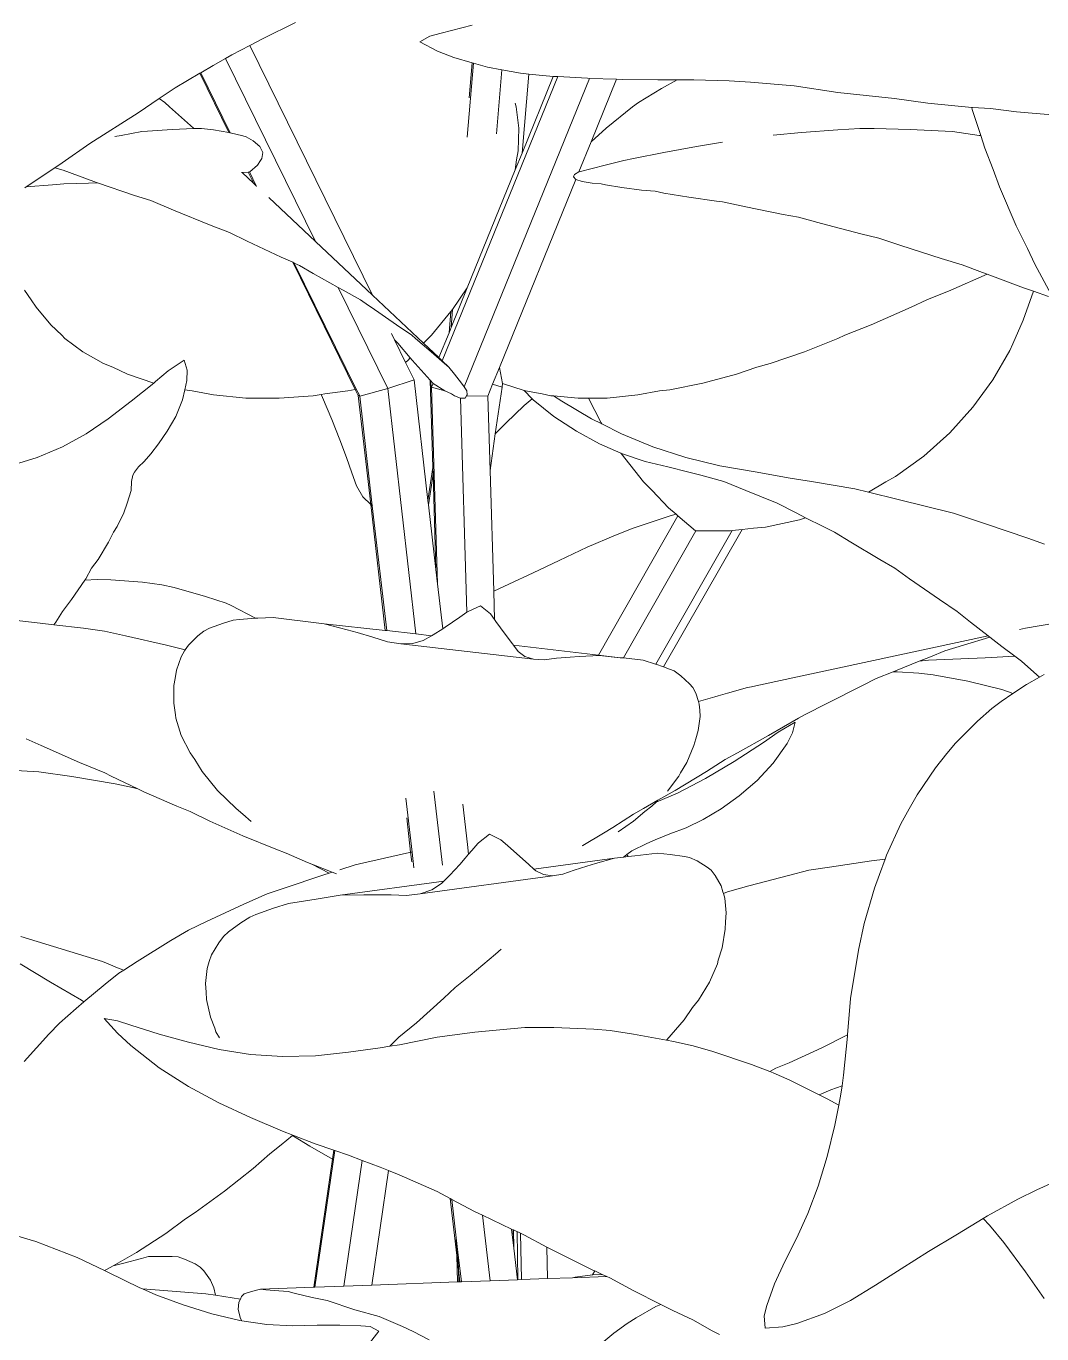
# Model space of a CAD drawing. Header units: metres. Extents: x 12.2 to 77.2, y 18.8 to 35.5.
# Drawn here: x 58.1627 to 58.3364, y 21.1792 to 21.4029 of the extents above; entities that cross this region are included whole.
import ezdxf

# ---------------------------------------------------------------- set-up
doc = ezdxf.new("R2010")
doc.units = ezdxf.units.M
doc.layers.add('0inne_gulv', color=7, linetype='Continuous', lineweight=13)

# ---------------------------------------------------------------- blocks, each defined once
blk = doc.blocks.new('One bedroom house ls')
for p, q in [((4.73388, -2.57586), (4.72833, -2.57859)), ((4.75876, -2.57769), (4.76408, -2.57634)), ((4.72604, -2.5798), (4.72833, -2.57859)), ((4.75513, -2.57919), (4.75682, -2.5782)), ((4.75876, -2.57769), (4.75682, -2.5782)), ((4.72298, -2.58141), (4.72604, -2.5798)), ((4.74703, -2.62249), (4.72604, -2.5798)), ((4.75513, -2.57919), (4.75817, -2.58076)), ((4.76095, -2.58184), (4.75817, -2.58076)), ((4.71975, -2.58321), (4.71764, -2.58444)), ((4.7219, -2.58201), (4.71975, -2.58321)), ((4.72298, -2.58141), (4.7219, -2.58201)), ((4.73729, -2.61332), (4.7219, -2.58201)), ((4.76095, -2.58184), (4.76405, -2.58273)), ((4.76325, -2.59547), (4.76433, -2.58281)), ((4.76354, -2.58876), (4.76405, -2.58273)), ((4.76405, -2.58273), (4.76433, -2.58281)), ((4.76433, -2.58281), (4.76668, -2.58348)), ((4.71748, -2.58454), (4.71326, -2.58701)), ((4.71764, -2.58444), (4.71748, -2.58454)), ((4.72245, -2.59466), (4.71748, -2.58454)), ((4.72269, -2.5947), (4.71764, -2.58444)), ((4.77873, -2.58511), (4.75896, -2.63372)), ((4.76269, -2.63815), (4.78413, -2.58541)), ((4.76918, -2.58395), (4.76668, -2.58348)), ((4.76824, -2.59492), (4.76918, -2.58395)), ((4.77234, -2.58453), (4.76918, -2.58395)), ((4.77377, -2.58467), (4.77234, -2.58453)), ((4.77377, -2.58467), (4.77261, -2.59819)), ((4.77261, -2.59819), (4.77795, -2.58507)), ((4.77795, -2.58507), (4.77377, -2.58467)), ((4.778, -2.58507), (4.77795, -2.58507)), ((4.778, -2.58507), (4.77873, -2.58511)), ((4.77873, -2.58511), (4.7838, -2.5854)), ((4.7838, -2.5854), (4.78413, -2.58541)), ((4.78413, -2.58541), (4.78879, -2.58557)), ((4.78444, -2.59629), (4.78879, -2.58557)), ((4.78879, -2.58557), (4.78975, -2.5856)), ((4.78975, -2.5856), (4.79584, -2.58569)), ((4.79584, -2.58569), (4.79916, -2.58567)), ((4.79647, -2.58716), (4.79916, -2.58567)), ((4.79916, -2.58567), (4.80201, -2.58565)), ((4.80803, -2.58582), (4.80201, -2.58565)), ((4.71055, -2.58886), (4.71326, -2.58701)), ((4.79647, -2.58716), (4.79253, -2.58956)), ((4.80803, -2.58582), (4.81169, -2.58604)), ((4.81169, -2.58604), (4.81913, -2.58671)), ((4.82663, -2.58785), (4.81913, -2.58671)), ((4.83634, -2.58887), (4.82663, -2.58785)), ((4.70695, -2.59132), (4.71055, -2.58886)), ((4.71055, -2.58886), (4.71151, -2.58956)), ((4.71151, -2.58956), (4.71232, -2.59028)), ((4.77143, -2.58965), (4.77161, -2.59028)), ((4.79253, -2.58956), (4.79151, -2.59028)), ((4.84203, -2.58964), (4.83634, -2.58887)), ((4.84953, -2.59037), (4.84203, -2.58964)), ((4.69867, -2.59657), (4.70695, -2.59132)), ((4.71232, -2.59028), (4.71642, -2.59395)), ((4.77161, -2.59028), (4.77206, -2.59395)), ((4.79151, -2.59028), (4.78697, -2.59395)), ((4.84962, -2.59073), (4.84953, -2.59037)), ((4.84966, -2.59039), (4.84953, -2.59037)), ((4.85106, -2.5952), (4.84962, -2.59073)), ((4.84966, -2.59039), (4.85272, -2.59057)), ((4.85272, -2.59057), (4.85717, -2.59111)), ((4.85717, -2.59111), (4.86457, -2.59174)), ((4.70758, -2.5945), (4.70403, -2.59516)), ((4.70854, -2.59443), (4.70758, -2.5945)), ((4.71275, -2.59417), (4.70854, -2.59443)), ((4.71275, -2.59417), (4.71649, -2.59401)), ((4.71642, -2.59395), (4.71649, -2.59401)), ((4.71778, -2.59398), (4.71649, -2.59401)), ((4.71981, -2.59422), (4.71778, -2.59398)), ((4.71981, -2.59422), (4.72245, -2.59466)), ((4.72245, -2.59466), (4.72263, -2.59468)), ((4.77206, -2.59395), (4.77193, -2.59779)), ((4.78697, -2.59395), (4.78444, -2.59629)), ((4.82664, -2.59422), (4.82042, -2.59468)), ((4.82664, -2.59422), (4.83041, -2.59398)), ((4.83041, -2.59398), (4.83286, -2.59401)), ((4.83899, -2.59417), (4.83286, -2.59401)), ((4.83899, -2.59417), (4.84501, -2.59443)), ((4.84501, -2.59443), (4.84624, -2.5945)), ((4.84624, -2.5945), (4.85081, -2.59516)), ((4.69396, -2.59988), (4.69867, -2.59657)), ((4.70298, -2.59536), (4.70403, -2.59516)), ((4.72269, -2.5947), (4.72263, -2.59468)), ((4.72488, -2.59522), (4.72269, -2.5947)), ((4.72488, -2.59522), (4.72541, -2.59541)), ((4.72661, -2.59608), (4.72541, -2.59541)), ((4.72775, -2.59708), (4.72661, -2.59608)), ((4.78235, -2.60141), (4.78444, -2.59629)), ((4.80243, -2.59708), (4.80692, -2.59631)), ((4.81556, -2.59511), (4.82042, -2.59468)), ((4.85106, -2.5952), (4.85081, -2.59516)), ((4.85175, -2.59735), (4.85106, -2.5952)), ((4.72775, -2.59708), (4.72826, -2.59809)), ((4.72812, -2.5991), (4.72785, -2.59944)), ((4.72812, -2.5991), (4.72826, -2.59809)), ((4.77144, -2.60107), (4.77261, -2.59819)), ((4.77193, -2.59779), (4.77165, -2.59937)), ((4.79166, -2.5991), (4.79002, -2.59944)), ((4.79166, -2.5991), (4.79688, -2.59809)), ((4.80243, -2.59708), (4.79688, -2.59809)), ((4.85317, -2.60098), (4.85175, -2.59735)), ((4.6878, -2.60396), (4.69272, -2.6007)), ((4.69272, -2.6007), (4.69396, -2.59988)), ((4.69272, -2.6007), (4.69413, -2.60112)), ((4.69413, -2.60112), (4.69938, -2.60304)), ((4.72603, -2.6014), (4.72738, -2.60025)), ((4.72738, -2.60025), (4.72785, -2.59944)), ((4.76325, -2.62123), (4.77144, -2.60107)), ((4.77144, -2.60107), (4.77165, -2.59937)), ((4.78238, -2.6014), (4.78681, -2.60025)), ((4.78681, -2.60025), (4.79002, -2.59944)), ((4.85426, -2.60398), (4.85317, -2.60098)), ((4.69229, -2.60361), (4.69426, -2.60343)), ((4.69426, -2.60343), (4.69847, -2.60332)), ((4.69847, -2.60332), (4.70002, -2.60326)), ((4.69938, -2.60304), (4.70002, -2.60326)), ((4.70002, -2.60326), (4.70634, -2.60544)), ((4.72475, -2.60152), (4.72462, -2.60153)), ((4.72578, -2.60143), (4.72475, -2.60152)), ((4.72676, -2.60341), (4.72475, -2.60152)), ((4.72599, -2.60141), (4.72578, -2.60143)), ((4.72676, -2.60341), (4.72578, -2.60143)), ((4.72603, -2.6014), (4.72599, -2.60141)), ((4.72715, -2.60378), (4.72599, -2.60141)), ((4.72715, -2.60378), (4.72676, -2.60341)), ((4.76876, -2.63486), (4.78183, -2.6027)), ((4.7814, -2.60225), (4.78147, -2.60206)), ((4.78183, -2.6027), (4.7814, -2.60225)), ((4.78147, -2.60206), (4.78157, -2.60185)), ((4.78235, -2.60141), (4.78157, -2.60185)), ((4.78183, -2.6027), (4.7829, -2.60306)), ((4.78238, -2.6014), (4.78235, -2.60141)), ((4.7846, -2.60332), (4.7829, -2.60306)), ((4.78615, -2.60343), (4.7846, -2.60332)), ((4.78688, -2.60361), (4.78615, -2.60343)), ((4.68758, -2.60411), (4.6878, -2.60396)), ((4.6878, -2.60396), (4.69229, -2.60361)), ((4.70909, -2.60633), (4.70634, -2.60544)), ((4.72721, -2.6039), (4.72715, -2.60378)), ((4.73729, -2.61332), (4.72931, -2.60581)), ((4.78969, -2.6041), (4.78688, -2.60361)), ((4.79305, -2.60451), (4.78969, -2.6041)), ((4.79305, -2.60451), (4.79538, -2.60471)), ((4.79689, -2.60502), (4.79538, -2.60471)), ((4.80115, -2.60576), (4.79689, -2.60502)), ((4.80585, -2.60642), (4.80115, -2.60576)), ((4.85426, -2.60398), (4.85712, -2.61062)), ((4.71301, -2.60798), (4.70909, -2.60633)), ((4.71301, -2.60798), (4.71945, -2.61056)), ((4.80691, -2.60654), (4.80585, -2.60642)), ((4.81086, -2.6074), (4.80691, -2.60654)), ((4.81086, -2.6074), (4.81727, -2.60867)), ((4.81727, -2.60867), (4.81992, -2.60915)), ((4.82384, -2.61024), (4.81992, -2.60915)), ((4.83056, -2.61199), (4.82384, -2.61024)), ((4.71945, -2.61056), (4.72258, -2.61176)), ((4.72258, -2.61176), (4.72559, -2.61323)), ((4.83056, -2.61199), (4.83361, -2.61274)), ((4.85712, -2.61062), (4.85907, -2.61452)), ((4.72559, -2.61323), (4.73141, -2.61598)), ((4.74703, -2.62249), (4.73729, -2.61332)), ((4.83361, -2.61274), (4.83739, -2.61401)), ((4.83739, -2.61401), (4.84432, -2.61621)), ((4.86033, -2.61722), (4.85907, -2.61452)), ((4.73141, -2.61598), (4.73338, -2.61687)), ((4.74407, -2.63862), (4.73338, -2.61687)), ((4.73338, -2.61687), (4.73365, -2.617)), ((4.74426, -2.63857), (4.73365, -2.617)), ((4.73365, -2.617), (4.73455, -2.61741)), ((4.84432, -2.61621), (4.84789, -2.61728)), ((4.73691, -2.61877), (4.73455, -2.61741)), ((4.74114, -2.62116), (4.73691, -2.61877)), ((4.84593, -2.62166), (4.85218, -2.61893)), ((4.84789, -2.61728), (4.85134, -2.61862)), ((4.85218, -2.61893), (4.85134, -2.61862)), ((4.8584, -2.62124), (4.85218, -2.61893)), ((4.8635, -2.6231), (4.86033, -2.61722)), ((4.74964, -2.63845), (4.74114, -2.62116)), ((4.74203, -2.62166), (4.74114, -2.62116)), ((4.76048, -2.62803), (4.76325, -2.62123)), ((4.76073, -2.62492), (4.76325, -2.62123)), ((4.86009, -2.62183), (4.8584, -2.62124)), ((4.68864, -2.62328), (4.6875, -2.62166)), ((4.68949, -2.62456), (4.68864, -2.62328)), ((4.74497, -2.62328), (4.74203, -2.62166)), ((4.74635, -2.62424), (4.74497, -2.62328)), ((4.75576, -2.6307), (4.74703, -2.62249)), ((4.83916, -2.62456), (4.84184, -2.62328)), ((4.84184, -2.62328), (4.84593, -2.62166)), ((4.85834, -2.62675), (4.86009, -2.62183)), ((4.86268, -2.62274), (4.86009, -2.62183)), ((4.68949, -2.62456), (4.692, -2.62756)), ((4.7468, -2.62456), (4.74635, -2.62424)), ((4.7468, -2.62456), (4.75115, -2.62756)), ((4.76043, -2.62529), (4.75712, -2.62931)), ((4.76012, -2.62893), (4.76043, -2.62529)), ((4.76073, -2.62492), (4.76043, -2.62529)), ((4.76048, -2.62803), (4.76073, -2.62492)), ((4.83916, -2.62456), (4.8323, -2.62756)), ((4.69388, -2.62933), (4.692, -2.62756)), ((4.75377, -2.62933), (4.75115, -2.62756)), ((4.76012, -2.62893), (4.76048, -2.62803)), ((4.82781, -2.62933), (4.8323, -2.62756)), ((4.85834, -2.62675), (4.85658, -2.63084)), ((4.69441, -2.62988), (4.69388, -2.62933)), ((4.69748, -2.6322), (4.69441, -2.62988)), ((4.75079, -2.63014), (4.75026, -2.62905)), ((4.75079, -2.63014), (4.75134, -2.63072)), ((4.75269, -2.63399), (4.75079, -2.63014)), ((4.7544, -2.62988), (4.75377, -2.62933)), ((4.75707, -2.6322), (4.7544, -2.62988)), ((4.75712, -2.62931), (4.75576, -2.6307)), ((4.75839, -2.63318), (4.76012, -2.62893)), ((4.8209, -2.6322), (4.82664, -2.62988)), ((4.82664, -2.62988), (4.82781, -2.62933)), ((4.69748, -2.6322), (4.70102, -2.63416)), ((4.75134, -2.63072), (4.75348, -2.63321)), ((4.75839, -2.63318), (4.75576, -2.6307)), ((4.75707, -2.6322), (4.75936, -2.63416)), ((4.8209, -2.6322), (4.81507, -2.63416)), ((4.85607, -2.63196), (4.85315, -2.637)), ((4.85658, -2.63084), (4.85607, -2.63196)), ((4.7026, -2.63479), (4.70102, -2.63416)), ((4.7051, -2.63598), (4.7026, -2.63479)), ((4.71484, -2.63362), (4.71209, -2.63546)), ((4.71484, -2.63362), (4.71535, -2.63535)), ((4.75269, -2.63399), (4.75313, -2.63359)), ((4.75416, -2.63699), (4.75269, -2.63399)), ((4.75348, -2.63321), (4.75313, -2.63359)), ((4.75348, -2.63321), (4.75381, -2.63359)), ((4.75692, -2.63706), (4.75381, -2.63359)), ((4.75896, -2.63372), (4.75839, -2.63318)), ((4.7601, -2.63479), (4.75896, -2.63372)), ((4.7601, -2.63479), (4.75936, -2.63416)), ((4.76107, -2.63598), (4.7601, -2.63479)), ((4.76758, -2.63774), (4.76876, -2.63486)), ((4.76929, -2.63762), (4.76876, -2.63486)), ((4.80927, -2.63598), (4.81275, -2.63479)), ((4.81275, -2.63479), (4.81507, -2.63416)), ((4.7051, -2.63598), (4.70963, -2.63753)), ((4.70994, -2.63728), (4.71209, -2.63546)), ((4.71525, -2.63711), (4.71491, -2.63871)), ((4.71525, -2.63711), (4.71535, -2.63535)), ((4.75416, -2.63699), (4.74964, -2.63845)), ((4.75652, -2.6576), (4.75416, -2.63699)), ((4.75713, -2.63822), (4.75692, -2.63706)), ((4.75735, -2.65195), (4.75692, -2.63706)), ((4.75739, -2.63759), (4.75692, -2.63706)), ((4.76107, -2.63598), (4.76227, -2.63753)), ((4.80927, -2.63598), (4.80354, -2.63753)), ((4.85315, -2.637), (4.84973, -2.64168)), ((4.70963, -2.63753), (4.70576, -2.64065)), ((4.70994, -2.63728), (4.70963, -2.63753)), ((4.71491, -2.63871), (4.71455, -2.64037)), ((4.71491, -2.63871), (4.7162, -2.63888)), ((4.71981, -2.63956), (4.7162, -2.63888)), ((4.73825, -2.63947), (4.73889, -2.63937)), ((4.74281, -2.63888), (4.73889, -2.63937)), ((4.74407, -2.63862), (4.74281, -2.63888)), ((4.74426, -2.63857), (4.74407, -2.63862)), ((4.74459, -2.63968), (4.74407, -2.63862)), ((4.74478, -2.63962), (4.74426, -2.63857)), ((4.74964, -2.63845), (4.74486, -2.63979)), ((4.75446, -2.68045), (4.74964, -2.63845)), ((4.75739, -2.63759), (4.75713, -2.63822)), ((4.75713, -2.63822), (4.75816, -2.67186)), ((4.75943, -2.63888), (4.75713, -2.63822)), ((4.75742, -2.63762), (4.75739, -2.63759)), ((4.75742, -2.63762), (4.75943, -2.63888)), ((4.75943, -2.63888), (4.76053, -2.63937)), ((4.76105, -2.63969), (4.76053, -2.63937)), ((4.76269, -2.63815), (4.76227, -2.63753)), ((4.76304, -2.63866), (4.76269, -2.63815)), ((4.76304, -2.63866), (4.76314, -2.63888)), ((4.76321, -2.63956), (4.76314, -2.63888)), ((4.76675, -2.63979), (4.76758, -2.63774)), ((4.76921, -2.63822), (4.76758, -2.63774)), ((4.76921, -2.63822), (4.76804, -2.64622)), ((4.76929, -2.63762), (4.76921, -2.63822)), ((4.76929, -2.63762), (4.773, -2.63882)), ((4.773, -2.63882), (4.77435, -2.6402)), ((4.773, -2.63882), (4.7732, -2.63888)), ((4.7732, -2.63888), (4.77604, -2.63937)), ((4.77752, -2.63969), (4.77604, -2.63937)), ((4.79243, -2.63956), (4.79611, -2.63888)), ((4.79789, -2.63866), (4.79611, -2.63888)), ((4.79789, -2.63866), (4.80354, -2.63753)), ((4.70183, -2.64362), (4.70576, -2.64065)), ((4.71342, -2.64325), (4.71455, -2.64037)), ((4.72536, -2.64009), (4.71981, -2.63956)), ((4.72536, -2.64009), (4.73107, -2.64013)), ((4.73689, -2.63969), (4.73107, -2.64013)), ((4.73689, -2.63969), (4.73825, -2.63947)), ((4.7385, -2.63998), (4.73825, -2.63947)), ((4.7385, -2.63998), (4.74009, -2.64378)), ((4.74459, -2.63968), (4.74478, -2.63962)), ((4.74486, -2.63979), (4.74459, -2.63968)), ((4.74673, -2.6583), (4.74459, -2.63968)), ((4.74486, -2.63979), (4.74478, -2.63962)), ((4.74698, -2.65855), (4.74486, -2.63979)), ((4.76105, -2.63969), (4.76208, -2.64009)), ((4.76319, -2.6767), (4.76208, -2.64009)), ((4.76208, -2.64009), (4.76218, -2.64013)), ((4.7629, -2.64009), (4.76218, -2.64013)), ((4.7629, -2.64009), (4.76313, -2.63971)), ((4.76313, -2.63971), (4.76321, -2.63956)), ((4.76675, -2.63979), (4.76313, -2.63971)), ((4.76714, -2.65248), (4.76675, -2.63979)), ((4.77297, -2.64138), (4.76981, -2.64436)), ((4.77297, -2.64138), (4.77435, -2.6402)), ((4.77435, -2.6402), (4.77452, -2.64037)), ((4.77806, -2.64325), (4.77452, -2.64037)), ((4.77752, -2.63969), (4.77801, -2.63973)), ((4.77801, -2.63973), (4.77941, -2.64065)), ((4.77801, -2.63973), (4.7822, -2.64013)), ((4.7845, -2.64362), (4.77941, -2.64065)), ((4.78399, -2.64012), (4.7822, -2.64013)), ((4.78719, -2.64009), (4.78399, -2.64012)), ((4.78614, -2.64431), (4.78399, -2.64012)), ((4.78719, -2.64009), (4.79243, -2.63956)), ((4.69804, -2.64622), (4.70183, -2.64362)), ((4.71191, -2.64577), (4.71342, -2.64325)), ((4.74146, -2.64722), (4.74009, -2.64378)), ((4.78191, -2.64577), (4.77806, -2.64325)), ((4.78628, -2.64452), (4.7845, -2.64362)), ((4.84576, -2.64605), (4.84973, -2.64168)), ((4.71045, -2.64791), (4.71191, -2.64577)), ((4.76804, -2.64622), (4.76981, -2.64436)), ((4.78585, -2.64791), (4.78191, -2.64577)), ((4.78614, -2.64431), (4.78628, -2.64452)), ((4.78963, -2.64622), (4.78628, -2.64452)), ((4.84576, -2.64605), (4.84131, -2.65003)), ((4.69804, -2.64622), (4.69402, -2.64843)), ((4.71045, -2.64791), (4.70913, -2.64964)), ((4.74259, -2.65025), (4.74146, -2.64722)), ((4.76804, -2.64622), (4.76714, -2.65248)), ((4.78585, -2.64791), (4.78951, -2.64952)), ((4.78963, -2.64622), (4.79499, -2.64843)), ((4.68968, -2.65027), (4.68503, -2.65171)), ((4.69402, -2.64843), (4.68968, -2.65027)), ((4.70913, -2.64964), (4.70799, -2.65097)), ((4.74259, -2.65025), (4.74349, -2.65289)), ((4.78951, -2.64952), (4.78954, -2.64957)), ((4.7934, -2.65441), (4.78954, -2.64957)), ((4.78954, -2.64957), (4.78979, -2.64964)), ((4.78979, -2.64964), (4.79369, -2.65097)), ((4.79499, -2.64843), (4.8006, -2.65027)), ((4.8006, -2.65027), (4.80646, -2.65171)), ((4.84131, -2.65003), (4.8365, -2.6535)), ((4.70631, -2.65278), (4.70604, -2.6533)), ((4.707, -2.65188), (4.70631, -2.65278)), ((4.707, -2.65188), (4.70799, -2.65097)), ((4.75652, -2.6576), (4.75735, -2.65195)), ((4.75738, -2.6531), (4.75735, -2.65195)), ((4.76776, -2.6731), (4.76714, -2.65248)), ((4.79756, -2.65188), (4.79369, -2.65097)), ((4.79756, -2.65188), (4.80112, -2.65278)), ((4.80112, -2.65278), (4.80318, -2.6533)), ((4.80646, -2.65171), (4.81251, -2.65274)), ((4.81846, -2.65377), (4.81251, -2.65274)), ((4.70581, -2.65435), (4.70576, -2.65593)), ((4.70604, -2.6533), (4.70581, -2.65435)), ((4.74349, -2.65289), (4.74427, -2.65512)), ((4.75661, -2.65838), (4.75738, -2.6531)), ((4.75788, -2.6694), (4.75738, -2.6531)), ((4.7934, -2.65441), (4.79487, -2.65591)), ((4.80318, -2.6533), (4.8071, -2.65435)), ((4.8071, -2.65435), (4.81088, -2.65593)), ((4.81846, -2.65377), (4.8221, -2.65439)), ((4.8221, -2.65439), (4.82952, -2.65564)), ((4.83484, -2.65445), (4.83185, -2.6562)), ((4.8365, -2.6535), (4.83484, -2.65445)), ((4.70576, -2.65593), (4.70504, -2.65805)), ((4.74427, -2.65512), (4.7454, -2.657)), ((4.74673, -2.6583), (4.7454, -2.657)), ((4.79765, -2.65886), (4.79487, -2.65591)), ((4.81088, -2.65593), (4.81626, -2.65805)), ((4.83185, -2.6562), (4.82952, -2.65564)), ((4.83692, -2.65743), (4.83185, -2.6562)), ((4.70504, -2.65805), (4.7045, -2.65973)), ((4.7492, -2.67984), (4.74673, -2.6583)), ((4.74698, -2.65855), (4.74673, -2.6583)), ((4.74698, -2.65855), (4.74701, -2.65857)), ((4.74946, -2.67987), (4.74698, -2.65855)), ((4.75661, -2.65838), (4.75652, -2.6576)), ((4.75788, -2.6694), (4.75661, -2.65838)), ((4.79895, -2.65998), (4.79765, -2.65886)), ((4.81626, -2.65805), (4.81947, -2.65973)), ((4.84641, -2.65978), (4.83692, -2.65743)), ((4.7045, -2.65973), (4.70334, -2.66206)), ((4.7857, -2.68406), (4.79927, -2.66025)), ((4.79162, -2.66237), (4.79797, -2.66024)), ((4.79797, -2.66024), (4.79895, -2.65998)), ((4.79927, -2.66025), (4.79895, -2.65998)), ((4.80227, -2.66282), (4.79927, -2.66025)), ((4.82007, -2.6609), (4.81423, -2.66215)), ((4.81947, -2.65973), (4.82111, -2.66056)), ((4.82007, -2.6609), (4.82111, -2.66056)), ((4.82111, -2.66056), (4.82409, -2.66206)), ((4.85186, -2.6616), (4.84641, -2.65978)), ((4.8591, -2.66407), (4.85186, -2.6616)), ((4.70188, -2.66475), (4.70271, -2.66301)), ((4.70271, -2.66301), (4.70334, -2.66206)), ((4.78375, -2.66558), (4.78858, -2.66353)), ((4.78858, -2.66353), (4.79162, -2.66237)), ((4.78996, -2.68455), (4.80235, -2.66282)), ((4.7955, -2.68562), (4.80853, -2.66277)), ((4.79683, -2.68609), (4.81024, -2.66258)), ((4.80227, -2.66282), (4.80235, -2.66282)), ((4.80235, -2.66282), (4.80827, -2.6628)), ((4.80853, -2.66277), (4.80827, -2.6628)), ((4.81024, -2.66258), (4.80853, -2.66277)), ((4.81222, -2.66235), (4.81024, -2.66258)), ((4.81423, -2.66215), (4.81222, -2.66235)), ((4.82606, -2.66301), (4.82409, -2.66206)), ((4.82885, -2.66475), (4.82606, -2.66301)), ((4.70188, -2.66475), (4.70008, -2.66771)), ((4.78375, -2.66558), (4.77898, -2.66788)), ((4.82885, -2.66475), (4.83379, -2.66771)), ((4.8591, -2.66407), (4.86198, -2.66508)), ((4.70008, -2.66771), (4.69899, -2.66921)), ((4.77449, -2.66999), (4.77898, -2.66788)), ((4.83379, -2.66771), (4.83637, -2.66921)), ((4.69899, -2.66921), (4.69798, -2.67099)), ((4.75816, -2.67186), (4.75788, -2.6694)), ((4.77034, -2.67193), (4.77449, -2.66999)), ((4.83637, -2.66921), (4.83886, -2.67099)), ((4.69781, -2.67123), (4.69557, -2.67457)), ((4.69798, -2.67099), (4.69781, -2.67123)), ((4.69996, -2.67112), (4.69781, -2.67123)), ((4.70227, -2.67116), (4.69996, -2.67112)), ((4.70227, -2.67116), (4.70768, -2.67159)), ((4.70768, -2.67159), (4.71102, -2.67205)), ((4.7131, -2.67251), (4.71102, -2.67205)), ((4.71846, -2.67401), (4.7131, -2.67251)), ((4.75904, -2.67955), (4.75816, -2.67186)), ((4.77034, -2.67193), (4.76776, -2.6731)), ((4.83886, -2.67099), (4.84404, -2.67457)), ((4.69557, -2.67457), (4.69401, -2.67658)), ((4.71846, -2.67401), (4.72198, -2.6752)), ((4.76791, -2.67798), (4.76776, -2.6731)), ((4.84404, -2.67457), (4.84706, -2.67658)), ((4.69285, -2.67842), (4.69401, -2.67658)), ((4.72198, -2.6752), (4.72286, -2.67558)), ((4.72286, -2.67558), (4.727, -2.67777)), ((4.76195, -2.67757), (4.76319, -2.6767)), ((4.76319, -2.6767), (4.76337, -2.67658)), ((4.76552, -2.67566), (4.76337, -2.67658)), ((4.76552, -2.67566), (4.76719, -2.67702)), ((4.76791, -2.67798), (4.76719, -2.67702)), ((4.84933, -2.67842), (4.84706, -2.67658)), ((4.68573, -2.67806), (4.69021, -2.67857)), ((4.69021, -2.67857), (4.69254, -2.67886)), ((4.69254, -2.67886), (4.69285, -2.67842)), ((4.69254, -2.67886), (4.69759, -2.67948)), ((4.70119, -2.67997), (4.69759, -2.67948)), ((4.71817, -2.67997), (4.71915, -2.67948)), ((4.72153, -2.67857), (4.71915, -2.67948)), ((4.7232, -2.67806), (4.72153, -2.67857)), ((4.72429, -2.67795), (4.7232, -2.67806)), ((4.72429, -2.67795), (4.727, -2.67777)), ((4.727, -2.67777), (4.7274, -2.67774)), ((4.7274, -2.67774), (4.73002, -2.67763)), ((4.73002, -2.67763), (4.73879, -2.67869)), ((4.74267, -2.67971), (4.73879, -2.67869)), ((4.7492, -2.67984), (4.73879, -2.67869)), ((4.75742, -2.6806), (4.75904, -2.67955)), ((4.75904, -2.67955), (4.75946, -2.67927)), ((4.76195, -2.67757), (4.75946, -2.67927)), ((4.76814, -2.67829), (4.76791, -2.67798)), ((4.76814, -2.67829), (4.76973, -2.68046)), ((4.85235, -2.68077), (4.84933, -2.67842)), ((4.85771, -2.67967), (4.85871, -2.67948)), ((4.86372, -2.67857), (4.85871, -2.67948)), ((4.7048, -2.68075), (4.70119, -2.67997)), ((4.71182, -2.68238), (4.7048, -2.68075)), ((4.71554, -2.68238), (4.71715, -2.68075)), ((4.71715, -2.68075), (4.71817, -2.67997)), ((4.74443, -2.6802), (4.74267, -2.67971)), ((4.74443, -2.6802), (4.74711, -2.68098)), ((4.74959, -2.68179), (4.74711, -2.68098)), ((4.74946, -2.67987), (4.7492, -2.67984)), ((4.75446, -2.68045), (4.74946, -2.67987)), ((4.75187, -2.68216), (4.74959, -2.68179)), ((4.75572, -2.68155), (4.75391, -2.68208)), ((4.75713, -2.68076), (4.75446, -2.68045)), ((4.75572, -2.68155), (4.75713, -2.68076)), ((4.75713, -2.68076), (4.75742, -2.6806)), ((4.77096, -2.68216), (4.76973, -2.68046)), ((4.81603, -2.68858), (4.85235, -2.68077)), ((4.84809, -2.68238), (4.85265, -2.68101)), ((4.85265, -2.68101), (4.85235, -2.68077)), ((4.85468, -2.68259), (4.85265, -2.68101)), ((4.71499, -2.68316), (4.71182, -2.68238)), ((4.71432, -2.68433), (4.71487, -2.68332)), ((4.71487, -2.68332), (4.71499, -2.68316)), ((4.71499, -2.68316), (4.71554, -2.68238)), ((4.75391, -2.68208), (4.75187, -2.68216)), ((4.77459, -2.68478), (4.75187, -2.68216)), ((4.77112, -2.68237), (4.77096, -2.68216)), ((4.77193, -2.68342), (4.77112, -2.68237)), ((4.7857, -2.68406), (4.77112, -2.68237)), ((4.7731, -2.68429), (4.77193, -2.68342)), ((4.7824, -2.6843), (4.78586, -2.68413)), ((4.7894, -2.68452), (4.7857, -2.68406)), ((4.78586, -2.68413), (4.7894, -2.68452)), ((4.8425, -2.68433), (4.84493, -2.68332)), ((4.84493, -2.68332), (4.84809, -2.68238)), ((4.8569, -2.68426), (4.85468, -2.68259)), ((4.71432, -2.68433), (4.71349, -2.68666)), ((4.7731, -2.68429), (4.77459, -2.68478)), ((4.77459, -2.68478), (4.77641, -2.68489)), ((4.77852, -2.68461), (4.77641, -2.68489)), ((4.77852, -2.68461), (4.78085, -2.6844)), ((4.78085, -2.6844), (4.7824, -2.6843)), ((4.7894, -2.68452), (4.78996, -2.68455)), ((4.78996, -2.68455), (4.79335, -2.68494)), ((4.79335, -2.68494), (4.79543, -2.6856)), ((4.79543, -2.6856), (4.7955, -2.68562)), ((4.7955, -2.68562), (4.79683, -2.68609)), ((4.79683, -2.68609), (4.79782, -2.68644)), ((4.84054, -2.68512), (4.83676, -2.68666)), ((4.8425, -2.68433), (4.84054, -2.68512)), ((4.84211, -2.68494), (4.84054, -2.68512)), ((4.85182, -2.68452), (4.84211, -2.68494)), ((4.8569, -2.68426), (4.85182, -2.68452)), ((4.85802, -2.6851), (4.8569, -2.68426)), ((4.86012, -2.68698), (4.85802, -2.6851)), ((4.71307, -2.68928), (4.71325, -2.68809)), ((4.71349, -2.68666), (4.71325, -2.68809)), ((4.79862, -2.68677), (4.79782, -2.68644)), ((4.79977, -2.6876), (4.79862, -2.68677)), ((4.79977, -2.6876), (4.80127, -2.68896)), ((4.81206, -2.68942), (4.81603, -2.68858)), ((4.83087, -2.68928), (4.83318, -2.68809)), ((4.83608, -2.68693), (4.83318, -2.68809)), ((4.83676, -2.68666), (4.83608, -2.68693)), ((4.83678, -2.68694), (4.83608, -2.68693)), ((4.83678, -2.68694), (4.84049, -2.68716)), ((4.84049, -2.68716), (4.84291, -2.68745)), ((4.84887, -2.68853), (4.84291, -2.68745)), ((4.84887, -2.68853), (4.85465, -2.68997)), ((4.86112, -2.68784), (4.85892, -2.68907)), ((4.86012, -2.68698), (4.86112, -2.68784)), ((4.86193, -2.68738), (4.86112, -2.68784)), ((4.71304, -2.69229), (4.71307, -2.68928)), ((4.80127, -2.68896), (4.80181, -2.68962)), ((4.80181, -2.68962), (4.80233, -2.69059)), ((4.80233, -2.69059), (4.80278, -2.69201)), ((4.80777, -2.69059), (4.80617, -2.69101)), ((4.81118, -2.68962), (4.80777, -2.69059)), ((4.81118, -2.68962), (4.81186, -2.68948)), ((4.81206, -2.68942), (4.81186, -2.68948)), ((4.82488, -2.69229), (4.83087, -2.68928)), ((4.85458, -2.69197), (4.85657, -2.69064)), ((4.85465, -2.68997), (4.8558, -2.69034)), ((4.8558, -2.69034), (4.85657, -2.69064)), ((4.85657, -2.69064), (4.85892, -2.68907)), ((4.71304, -2.69229), (4.71332, -2.69425)), ((4.80561, -2.6912), (4.80278, -2.69201)), ((4.80278, -2.69201), (4.80293, -2.69247)), ((4.80293, -2.69247), (4.80303, -2.6935)), ((4.80561, -2.6912), (4.80617, -2.69101)), ((4.82488, -2.69229), (4.8209, -2.69425)), ((4.85458, -2.69197), (4.85299, -2.69322)), ((4.71332, -2.69425), (4.71338, -2.69486)), ((4.71338, -2.69486), (4.7143, -2.69783)), ((4.80276, -2.69697), (4.80308, -2.69458)), ((4.80308, -2.69458), (4.80303, -2.6935)), ((4.81989, -2.69486), (4.81478, -2.69783)), ((4.8209, -2.69425), (4.81989, -2.69486)), ((4.85299, -2.69322), (4.85052, -2.69536)), ((4.80232, -2.69837), (4.80276, -2.69697)), ((4.81391, -2.69901), (4.8164, -2.69726)), ((4.81935, -2.69553), (4.8164, -2.69726)), ((4.81795, -2.69918), (4.81888, -2.69737)), ((4.81935, -2.69553), (4.81888, -2.69737)), ((4.85052, -2.69536), (4.84677, -2.69913)), ((4.69033, -2.69955), (4.68777, -2.69837)), ((4.69033, -2.69955), (4.6969, -2.70242)), ((4.7143, -2.69783), (4.71582, -2.70078)), ((4.802, -2.69955), (4.80078, -2.70242)), ((4.802, -2.69955), (4.80232, -2.69837)), ((4.81391, -2.69901), (4.80888, -2.70228)), ((4.81478, -2.69783), (4.80949, -2.70078)), ((4.81795, -2.69918), (4.81558, -2.70256)), ((4.84677, -2.69913), (4.84527, -2.70089)), ((4.71582, -2.70078), (4.71666, -2.70193)), ((4.7179, -2.70395), (4.71666, -2.70193)), ((4.80415, -2.70395), (4.80733, -2.70193)), ((4.80949, -2.70078), (4.80733, -2.70193)), ((4.84332, -2.70335), (4.84527, -2.70089)), ((4.68994, -2.70403), (4.68029, -2.70351)), ((4.69558, -2.7048), (4.68994, -2.70403)), ((4.70123, -2.70422), (4.6969, -2.70242)), ((4.70235, -2.70479), (4.70123, -2.70422)), ((4.7179, -2.70395), (4.72052, -2.7072)), ((4.80415, -2.70395), (4.7988, -2.7072)), ((4.7994, -2.70479), (4.7997, -2.70422)), ((4.7997, -2.70422), (4.80078, -2.70242)), ((4.804, -2.70516), (4.80888, -2.70228)), ((4.81283, -2.70553), (4.81558, -2.70256)), ((4.8402, -2.70795), (4.84332, -2.70335)), ((4.70303, -2.70608), (4.69558, -2.7048)), ((4.70687, -2.70694), (4.70235, -2.70479)), ((4.70303, -2.70608), (4.70597, -2.70669)), ((4.79747, -2.70733), (4.7994, -2.70479)), ((4.79918, -2.70768), (4.804, -2.70516)), ((4.80974, -2.70812), (4.81283, -2.70553)), ((4.70597, -2.70669), (4.70687, -2.70694)), ((4.70789, -2.70742), (4.70687, -2.70694)), ((4.70789, -2.70742), (4.71355, -2.7099)), ((4.72052, -2.7072), (4.72369, -2.71032)), ((4.7538, -2.71774), (4.75274, -2.70853)), ((4.759, -2.72001), (4.75754, -2.70734)), ((4.79554, -2.70922), (4.79918, -2.70768)), ((4.7988, -2.7072), (4.79586, -2.7089)), ((4.80974, -2.70812), (4.80664, -2.71034)), ((4.83882, -2.71036), (4.8402, -2.70795)), ((4.71583, -2.71081), (4.71355, -2.7099)), ((4.71923, -2.71247), (4.71583, -2.71081)), ((4.72369, -2.71032), (4.72488, -2.71128)), ((4.76327, -2.71646), (4.76248, -2.70953)), ((4.79341, -2.71032), (4.79168, -2.71128)), ((4.79169, -2.71247), (4.79359, -2.71081)), ((4.79586, -2.7089), (4.79341, -2.71032)), ((4.79359, -2.71081), (4.79483, -2.7099)), ((4.79554, -2.70922), (4.79483, -2.7099)), ((4.79586, -2.7089), (4.79554, -2.70922)), ((4.80664, -2.71034), (4.80361, -2.71217)), ((4.83741, -2.71294), (4.83882, -2.71036)), ((4.71923, -2.71247), (4.72487, -2.715)), ((4.72488, -2.71128), (4.72626, -2.71255)), ((4.75355, -2.71779), (4.75288, -2.71191)), ((4.79168, -2.71128), (4.78814, -2.71354)), ((4.79169, -2.71247), (4.78905, -2.7143)), ((4.80361, -2.71217), (4.80068, -2.71361)), ((4.83496, -2.71829), (4.83741, -2.71294)), ((4.73047, -2.71727), (4.72487, -2.715)), ((4.76703, -2.71469), (4.76515, -2.71615)), ((4.76703, -2.71469), (4.76896, -2.71563)), ((4.78654, -2.7145), (4.78298, -2.71664)), ((4.78814, -2.71354), (4.78654, -2.7145)), ((4.79536, -2.71568), (4.79786, -2.71465)), ((4.80068, -2.71361), (4.79786, -2.71465)), ((4.73047, -2.71727), (4.73225, -2.71792)), ((4.76346, -2.71812), (4.76327, -2.71646)), ((4.764, -2.7175), (4.76346, -2.71812)), ((4.764, -2.7175), (4.76504, -2.71628)), ((4.76504, -2.71628), (4.76515, -2.71615)), ((4.7693, -2.71592), (4.76896, -2.71563)), ((4.77017, -2.71667), (4.7693, -2.71592)), ((4.77017, -2.71667), (4.7722, -2.71846)), ((4.78287, -2.7167), (4.78298, -2.71664)), ((4.79055, -2.71819), (4.79141, -2.71755)), ((4.79396, -2.7163), (4.79141, -2.71755)), ((4.79536, -2.71568), (4.79396, -2.7163)), ((4.73591, -2.71954), (4.73225, -2.71792)), ((4.73666, -2.71983), (4.73591, -2.71954)), ((4.73666, -2.71983), (4.73961, -2.72136)), ((4.74014, -2.72119), (4.73666, -2.71983)), ((4.74479, -2.71979), (4.74405, -2.71995)), ((4.75335, -2.71784), (4.74479, -2.71979)), ((4.75355, -2.71779), (4.75335, -2.71784)), ((4.7538, -2.71774), (4.75355, -2.71779)), ((4.75373, -2.7194), (4.75355, -2.71779)), ((4.75411, -2.72042), (4.7538, -2.71774)), ((4.76027, -2.72172), (4.76196, -2.71985)), ((4.76289, -2.71878), (4.76196, -2.71985)), ((4.76346, -2.71812), (4.76289, -2.71878)), ((4.77377, -2.71989), (4.7722, -2.71846)), ((4.77464, -2.72066), (4.77377, -2.71989)), ((4.78843, -2.71879), (4.77464, -2.72066)), ((4.7837, -2.72014), (4.78516, -2.71971)), ((4.78516, -2.71971), (4.78843, -2.71879)), ((4.78843, -2.71879), (4.78998, -2.71861)), ((4.78998, -2.71861), (4.79055, -2.71819)), ((4.78998, -2.71861), (4.79076, -2.71852)), ((4.79076, -2.71852), (4.79055, -2.71819)), ((4.79076, -2.71852), (4.79192, -2.71839)), ((4.79192, -2.71839), (4.7958, -2.71796)), ((4.7958, -2.71796), (4.79795, -2.71816)), ((4.79795, -2.71816), (4.80042, -2.7185)), ((4.80125, -2.71867), (4.80042, -2.7185)), ((4.80255, -2.71925), (4.80125, -2.71867)), ((4.80255, -2.71925), (4.80429, -2.72031)), ((4.83237, -2.71925), (4.82517, -2.72031)), ((4.83237, -2.71925), (4.83472, -2.71894)), ((4.83472, -2.71894), (4.83374, -2.72158)), ((4.83496, -2.71829), (4.83472, -2.71894)), ((4.73872, -2.72164), (4.73173, -2.72396)), ((4.73961, -2.72136), (4.73872, -2.72164)), ((4.74014, -2.72119), (4.73961, -2.72136)), ((4.7409, -2.72149), (4.74014, -2.72119)), ((4.74405, -2.71995), (4.74143, -2.72078)), ((4.77782, -2.7218), (4.75517, -2.72487)), ((4.75924, -2.72275), (4.76027, -2.72172)), ((4.77499, -2.72096), (4.77464, -2.72066)), ((4.7763, -2.7216), (4.77499, -2.72096)), ((4.7763, -2.7216), (4.77782, -2.7218)), ((4.77782, -2.7218), (4.77958, -2.72154)), ((4.78153, -2.72083), (4.77958, -2.72154)), ((4.78153, -2.72083), (4.7837, -2.72014)), ((4.80429, -2.72031), (4.80495, -2.72087)), ((4.80495, -2.72087), (4.80566, -2.72174)), ((4.80566, -2.72174), (4.80666, -2.72352)), ((4.81817, -2.72174), (4.81139, -2.72352)), ((4.82167, -2.72087), (4.81817, -2.72174)), ((4.82517, -2.72031), (4.82167, -2.72087)), ((4.83374, -2.72158), (4.83288, -2.72395)), ((4.72899, -2.72492), (4.73173, -2.72396)), ((4.75924, -2.72275), (4.74149, -2.72515)), ((4.75716, -2.7242), (4.75517, -2.72487)), ((4.75882, -2.72315), (4.75716, -2.7242)), ((4.75882, -2.72315), (4.75924, -2.72275)), ((4.80666, -2.72352), (4.80698, -2.72456)), ((4.81139, -2.72352), (4.80773, -2.72456)), ((4.83115, -2.72997), (4.83288, -2.72395)), ((4.72503, -2.72666), (4.72899, -2.72492)), ((4.7301, -2.72736), (4.73265, -2.72652)), ((4.73265, -2.72652), (4.73737, -2.72578)), ((4.73737, -2.72578), (4.74149, -2.72515)), ((4.74554, -2.72508), (4.74149, -2.72515)), ((4.74739, -2.72506), (4.74554, -2.72508)), ((4.74739, -2.72506), (4.75021, -2.72508)), ((4.75284, -2.72516), (4.75021, -2.72508)), ((4.75517, -2.72487), (4.75284, -2.72516)), ((4.80705, -2.72482), (4.80698, -2.72456)), ((4.80705, -2.72482), (4.80773, -2.72456)), ((4.80727, -2.72564), (4.80705, -2.72482)), ((4.8075, -2.72814), (4.80727, -2.72564)), ((4.72503, -2.72666), (4.71861, -2.72962)), ((4.72604, -2.72886), (4.72453, -2.72983)), ((4.72709, -2.72844), (4.72604, -2.72886)), ((4.72709, -2.72844), (4.7301, -2.72736)), ((4.80739, -2.72968), (4.8075, -2.72814)), ((4.71861, -2.72962), (4.71553, -2.73111)), ((4.72453, -2.72983), (4.7224, -2.73141)), ((4.80735, -2.73094), (4.80682, -2.73414)), ((4.80735, -2.73094), (4.80739, -2.72968)), ((4.83016, -2.73454), (4.83115, -2.72997)), ((4.70083, -2.73647), (4.68686, -2.73218)), ((4.71251, -2.73289), (4.70675, -2.73648)), ((4.71553, -2.73111), (4.71251, -2.73289)), ((4.71951, -2.73534), (4.72073, -2.73325)), ((4.72073, -2.73325), (4.72155, -2.73218)), ((4.72155, -2.73218), (4.7224, -2.73141)), ((4.71907, -2.73647), (4.71951, -2.73534)), ((4.76373, -2.73887), (4.76805, -2.73523)), ((4.76805, -2.73523), (4.76901, -2.73435)), ((4.80618, -2.73622), (4.80682, -2.73414)), ((4.82881, -2.74278), (4.83016, -2.73454)), ((4.69194, -2.73999), (4.68678, -2.73686)), ((4.70368, -2.73764), (4.70083, -2.73647)), ((4.70368, -2.73764), (4.70448, -2.73796)), ((4.70675, -2.73648), (4.70448, -2.73796)), ((4.71876, -2.73764), (4.71848, -2.74021)), ((4.71876, -2.73764), (4.71907, -2.73647)), ((4.80469, -2.73999), (4.80603, -2.73686)), ((4.80603, -2.73686), (4.80618, -2.73622)), ((4.69194, -2.73999), (4.69723, -2.7431)), ((4.70133, -2.74033), (4.70367, -2.73849)), ((4.70448, -2.73796), (4.70367, -2.73849)), ((4.76116, -2.7409), (4.76373, -2.73887)), ((4.80469, -2.73999), (4.80277, -2.7431)), ((4.69768, -2.74336), (4.70133, -2.74033)), ((4.71848, -2.74021), (4.71857, -2.74172)), ((4.71866, -2.74296), (4.71857, -2.74172)), ((4.75921, -2.74276), (4.76116, -2.7409)), ((4.69347, -2.747), (4.69632, -2.74449)), ((4.69632, -2.74449), (4.69768, -2.74336)), ((4.69768, -2.74336), (4.69723, -2.7431)), ((4.71932, -2.746), (4.71866, -2.74296)), ((4.75921, -2.74276), (4.75453, -2.74694)), ((4.80032, -2.74645), (4.80178, -2.74432)), ((4.80178, -2.74432), (4.80277, -2.7431)), ((4.82829, -2.74901), (4.82881, -2.74278)), ((4.70114, -2.74624), (4.70341, -2.74661)), ((4.70114, -2.74624), (4.70341, -2.74875)), ((4.70567, -2.74737), (4.70341, -2.74661)), ((4.71932, -2.746), (4.72004, -2.74789)), ((4.80032, -2.74645), (4.79735, -2.74987)), ((4.69167, -2.74888), (4.68746, -2.75359)), ((4.69167, -2.74888), (4.69347, -2.747)), ((4.70567, -2.75085), (4.70341, -2.74875)), ((4.70567, -2.74737), (4.71055, -2.74888)), ((4.71558, -2.75028), (4.71055, -2.74888)), ((4.72004, -2.74789), (4.72025, -2.74849)), ((4.72025, -2.74849), (4.72085, -2.74954)), ((4.75453, -2.74694), (4.75155, -2.74944)), ((4.75812, -2.74944), (4.76454, -2.74854)), ((4.76454, -2.74854), (4.77307, -2.74777)), ((4.77307, -2.74777), (4.77807, -2.74778)), ((4.77807, -2.74778), (4.78491, -2.74807)), ((4.7877, -2.74829), (4.78491, -2.74807)), ((4.7917, -2.74888), (4.7877, -2.74829)), ((4.7917, -2.74888), (4.79731, -2.74992)), ((4.70567, -2.75085), (4.71054, -2.75464)), ((4.72079, -2.75153), (4.71558, -2.75028)), ((4.74837, -2.75124), (4.75001, -2.75097)), ((4.75001, -2.75097), (4.75155, -2.74944)), ((4.75001, -2.75097), (4.75163, -2.75071)), ((4.75163, -2.75071), (4.75812, -2.74944)), ((4.79731, -2.74992), (4.79735, -2.74987)), ((4.79731, -2.74992), (4.79849, -2.75013)), ((4.79849, -2.75013), (4.8019, -2.75089)), ((4.8019, -2.75089), (4.80522, -2.75188)), ((4.8239, -2.75122), (4.81831, -2.75378)), ((4.82829, -2.74901), (4.8239, -2.75122)), ((4.82762, -2.75591), (4.82827, -2.74925)), ((4.82827, -2.74925), (4.82829, -2.74901)), ((4.72616, -2.75238), (4.72079, -2.75153)), ((4.72616, -2.75238), (4.73166, -2.75274)), ((4.73166, -2.75274), (4.73726, -2.7526)), ((4.74293, -2.75198), (4.73726, -2.7526)), ((4.74293, -2.75198), (4.74837, -2.75124)), ((4.80522, -2.75188), (4.81186, -2.7541)), ((4.71556, -2.75787), (4.71054, -2.75464)), ((4.81186, -2.7541), (4.81497, -2.75526)), ((4.81497, -2.75526), (4.81604, -2.75472)), ((4.81497, -2.75526), (4.81558, -2.75549)), ((4.81841, -2.75679), (4.81558, -2.75549)), ((4.81831, -2.75378), (4.81604, -2.75472)), ((4.72077, -2.76062), (4.71556, -2.75787)), ((4.82344, -2.75928), (4.81841, -2.75679)), ((4.82735, -2.75776), (4.82541, -2.75844)), ((4.82714, -2.75916), (4.82735, -2.75776)), ((4.82735, -2.75776), (4.82762, -2.75591)), ((4.82344, -2.75928), (4.82541, -2.75844)), ((4.8248, -2.75996), (4.82344, -2.75928)), ((4.82678, -2.76102), (4.8248, -2.75996)), ((4.82678, -2.76102), (4.82714, -2.75916)), ((4.72077, -2.76062), (4.72614, -2.76314)), ((4.82612, -2.76445), (4.82678, -2.76102)), ((4.72614, -2.76314), (4.73164, -2.76547)), ((4.82612, -2.76445), (4.8248, -2.76984)), ((4.73332, -2.76623), (4.7314, -2.76785)), ((4.73164, -2.76547), (4.73341, -2.76616)), ((4.73341, -2.76616), (4.73332, -2.76623)), ((4.73332, -2.76623), (4.73354, -2.76635)), ((4.73341, -2.76616), (4.73724, -2.76764)), ((4.73629, -2.76807), (4.73354, -2.76635)), ((4.7314, -2.76785), (4.72946, -2.76935)), ((4.74017, -2.77028), (4.73629, -2.76807)), ((4.73719, -2.79217), (4.74059, -2.76879)), ((4.73724, -2.76764), (4.74039, -2.76873)), ((4.74017, -2.77028), (4.74039, -2.76873)), ((4.74039, -2.76873), (4.74059, -2.76879)), ((4.74059, -2.76879), (4.7429, -2.76959)), ((4.72662, -2.77185), (4.72946, -2.76935)), ((4.73699, -2.79218), (4.74017, -2.77028)), ((4.74215, -2.79199), (4.74527, -2.77049)), ((4.74527, -2.77049), (4.7429, -2.76959)), ((4.74834, -2.77166), (4.74527, -2.77049)), ((4.82327, -2.77488), (4.8248, -2.76984)), ((4.72662, -2.77185), (4.72172, -2.77577)), ((4.74975, -2.77223), (4.74691, -2.79182)), ((4.74834, -2.77166), (4.74975, -2.77223)), ((4.74975, -2.77223), (4.75159, -2.77298)), ((4.75159, -2.77298), (4.75807, -2.77583)), ((4.86065, -2.77552), (4.86739, -2.77249)), ((4.72172, -2.77577), (4.71668, -2.77942)), ((4.76034, -2.77702), (4.75807, -2.77583)), ((4.82152, -2.77956), (4.82327, -2.77488)), ((4.85741, -2.77714), (4.86065, -2.77552)), ((4.76146, -2.78674), (4.76034, -2.77702)), ((4.76061, -2.77717), (4.76034, -2.77702)), ((4.76449, -2.77921), (4.76061, -2.77717)), ((4.76136, -2.78372), (4.76061, -2.77717)), ((4.85741, -2.77714), (4.85223, -2.77996)), ((4.71668, -2.77942), (4.71503, -2.78049)), ((4.76586, -2.77986), (4.76449, -2.77921)), ((4.76715, -2.79107), (4.76586, -2.77986)), ((4.77082, -2.78223), (4.76586, -2.77986)), ((4.82152, -2.77956), (4.81957, -2.78385)), ((4.85151, -2.7804), (4.85223, -2.77996)), ((4.71503, -2.78049), (4.71167, -2.78297)), ((4.77119, -2.78552), (4.77082, -2.78223)), ((4.7711, -2.78236), (4.77082, -2.78223)), ((4.77119, -2.78552), (4.7711, -2.78236)), ((4.77116, -2.78239), (4.7711, -2.78236)), ((4.77119, -2.78552), (4.77116, -2.78239)), ((4.77234, -2.78295), (4.77116, -2.78239)), ((4.8471, -2.78308), (4.85151, -2.7804)), ((4.85259, -2.78157), (4.85151, -2.7804)), ((4.85499, -2.78452), (4.85259, -2.78157)), ((4.68943, -2.78438), (4.68538, -2.78318)), ((4.69651, -2.78708), (4.68943, -2.78438)), ((4.71167, -2.78297), (4.70665, -2.78625)), ((4.76146, -2.78674), (4.76136, -2.78372)), ((4.76165, -2.78618), (4.76136, -2.78372)), ((4.7719, -2.79089), (4.77175, -2.78267)), ((4.77249, -2.79087), (4.77234, -2.78295)), ((4.77302, -2.78328), (4.77234, -2.78295)), ((4.77685, -2.78532), (4.77302, -2.78328)), ((4.81957, -2.78385), (4.81754, -2.7878)), ((4.84216, -2.7861), (4.8471, -2.78308)), ((4.85499, -2.78452), (4.85875, -2.78954)), ((4.70268, -2.78852), (4.70665, -2.78625)), ((4.70752, -2.78725), (4.70871, -2.78695)), ((4.70871, -2.78695), (4.71029, -2.7869)), ((4.71029, -2.7869), (4.71275, -2.78693)), ((4.71275, -2.78693), (4.71379, -2.78701)), ((4.71379, -2.78701), (4.71489, -2.78737)), ((4.76159, -2.79127), (4.76146, -2.78674)), ((4.76174, -2.7892), (4.76146, -2.78674)), ((4.76223, -2.79125), (4.76165, -2.78618)), ((4.76165, -2.78618), (4.76174, -2.7892)), ((4.77181, -2.7909), (4.77119, -2.78552)), ((4.77695, -2.79071), (4.77685, -2.78532)), ((4.778, -2.78593), (4.77685, -2.78532)), ((4.78484, -2.7893), (4.778, -2.78593)), ((4.83747, -2.78904), (4.84216, -2.7861)), ((4.70118, -2.78933), (4.69651, -2.78708)), ((4.70162, -2.78911), (4.70118, -2.78933)), ((4.70162, -2.78911), (4.70268, -2.78852)), ((4.70447, -2.78804), (4.70268, -2.78852)), ((4.70752, -2.78725), (4.70447, -2.78804)), ((4.71671, -2.78821), (4.71489, -2.78737)), ((4.71755, -2.78877), (4.71671, -2.78821)), ((4.71819, -2.78939), (4.71755, -2.78877)), ((4.76174, -2.7892), (4.7618, -2.79127)), ((4.76197, -2.79126), (4.76174, -2.7892)), ((4.81754, -2.7878), (4.81581, -2.7916)), ((4.83304, -2.79185), (4.83747, -2.78904)), ((4.70175, -2.7896), (4.70118, -2.78933)), ((4.70721, -2.79228), (4.70175, -2.7896)), ((4.71819, -2.78939), (4.71934, -2.791)), ((4.71934, -2.791), (4.71989, -2.79227)), ((4.76159, -2.79127), (4.74691, -2.79182)), ((4.7618, -2.79127), (4.76159, -2.79127)), ((4.76197, -2.79126), (4.7618, -2.79127)), ((4.76223, -2.79125), (4.76197, -2.79126)), ((4.76715, -2.79107), (4.76223, -2.79125)), ((4.77181, -2.7909), (4.76715, -2.79107)), ((4.77249, -2.79087), (4.77181, -2.7909)), ((4.77695, -2.79071), (4.77249, -2.79087)), ((4.78125, -2.79055), (4.77695, -2.79071)), ((4.7871, -2.79033), (4.78125, -2.79055)), ((4.78125, -2.79055), (4.78171, -2.79048)), ((4.78171, -2.79048), (4.78464, -2.79006)), ((4.78504, -2.78939), (4.78464, -2.79006)), ((4.78464, -2.79006), (4.78466, -2.79006)), ((4.78632, -2.78998), (4.78466, -2.79006)), ((4.78484, -2.7893), (4.78504, -2.78939)), ((4.78504, -2.78939), (4.78632, -2.78998)), ((4.78632, -2.78998), (4.7871, -2.79033)), ((4.7871, -2.79033), (4.78763, -2.79058)), ((4.78763, -2.79058), (4.79163, -2.79275)), ((4.86192, -2.79412), (4.85875, -2.78954)), ((4.70768, -2.79248), (4.70721, -2.79228)), ((4.70768, -2.79248), (4.71854, -2.79333)), ((4.70998, -2.79346), (4.70768, -2.79248)), ((4.71464, -2.79519), (4.70998, -2.79346)), ((4.7202, -2.79357), (4.71854, -2.79333)), ((4.71989, -2.79227), (4.7202, -2.79357)), ((4.72158, -2.79378), (4.7202, -2.79357)), ((4.72464, -2.79378), (4.72506, -2.79333)), ((4.72506, -2.79333), (4.72559, -2.79312)), ((4.72559, -2.79312), (4.72696, -2.79272)), ((4.72696, -2.79272), (4.72787, -2.79252)), ((4.73699, -2.79218), (4.72787, -2.79252)), ((4.72787, -2.79252), (4.72877, -2.79262)), ((4.73101, -2.7928), (4.72877, -2.79262)), ((4.73259, -2.7929), (4.73101, -2.7928)), ((4.73366, -2.79321), (4.73259, -2.7929)), ((4.73366, -2.79321), (4.73672, -2.79394)), ((4.73719, -2.79217), (4.73699, -2.79218)), ((4.74215, -2.79199), (4.73719, -2.79217)), ((4.74691, -2.79182), (4.74215, -2.79199)), ((4.79163, -2.79275), (4.79633, -2.79513)), ((4.81447, -2.79533), (4.81581, -2.7916)), ((4.83304, -2.79185), (4.82879, -2.79448)), ((4.71464, -2.79519), (4.71955, -2.79675)), ((4.72158, -2.79378), (4.72443, -2.7942)), ((4.72408, -2.79598), (4.7241, -2.79534)), ((4.72414, -2.79476), (4.7241, -2.79534)), ((4.72443, -2.7942), (4.72414, -2.79476)), ((4.72464, -2.79378), (4.72443, -2.7942)), ((4.73672, -2.79394), (4.7393, -2.79447)), ((4.7393, -2.79447), (4.74403, -2.79605)), ((4.79211, -2.79743), (4.7955, -2.79547)), ((4.7955, -2.79547), (4.79633, -2.79513)), ((4.79633, -2.79513), (4.79842, -2.79618)), ((4.81447, -2.79533), (4.81402, -2.7971)), ((4.82879, -2.79448), (4.82435, -2.79667)), ((4.72432, -2.79787), (4.71955, -2.79675)), ((4.72447, -2.79754), (4.72408, -2.79598)), ((4.72468, -2.79793), (4.72432, -2.79787)), ((4.72447, -2.79754), (4.72468, -2.79793)), ((4.72893, -2.79854), (4.72468, -2.79793)), ((4.74403, -2.79605), (4.74815, -2.79721)), ((4.75214, -2.7989), (4.74815, -2.79721)), ((4.79059, -2.79841), (4.79211, -2.79743)), ((4.80182, -2.79778), (4.79842, -2.79618)), ((4.80514, -2.79964), (4.80182, -2.79778)), ((4.81417, -2.79921), (4.81402, -2.7971)), ((4.81962, -2.79839), (4.82435, -2.79667)), ((4.72893, -2.79854), (4.73336, -2.79878)), ((4.73336, -2.79878), (4.73757, -2.79868)), ((4.73757, -2.79868), (4.74146, -2.79865)), ((4.74505, -2.79877), (4.74146, -2.79865)), ((4.74505, -2.79877), (4.74662, -2.79892)), ((4.74809, -2.7997), (4.74609, -2.80227)), ((4.74809, -2.7997), (4.74662, -2.79892)), ((4.75396, -2.79976), (4.75214, -2.7989)), ((4.75396, -2.79976), (4.75672, -2.8012)), ((4.78833, -2.80003), (4.78628, -2.80174)), ((4.78833, -2.80003), (4.79059, -2.79841)), ((4.80638, -2.80029), (4.80514, -2.79964)), ((4.81417, -2.79921), (4.8172, -2.79898)), ((4.81962, -2.79839), (4.8172, -2.79898))]:
    blk.add_line(p, q)

msp = doc.modelspace()

# ---------------------------------------------------------------- block references
at = {"layer": '0inne_gulv'}
msp.add_blockref('One bedroom house ls', (53.47489, 23.9794), dxfattribs=at)

doc.saveas('drawing.dxf')
